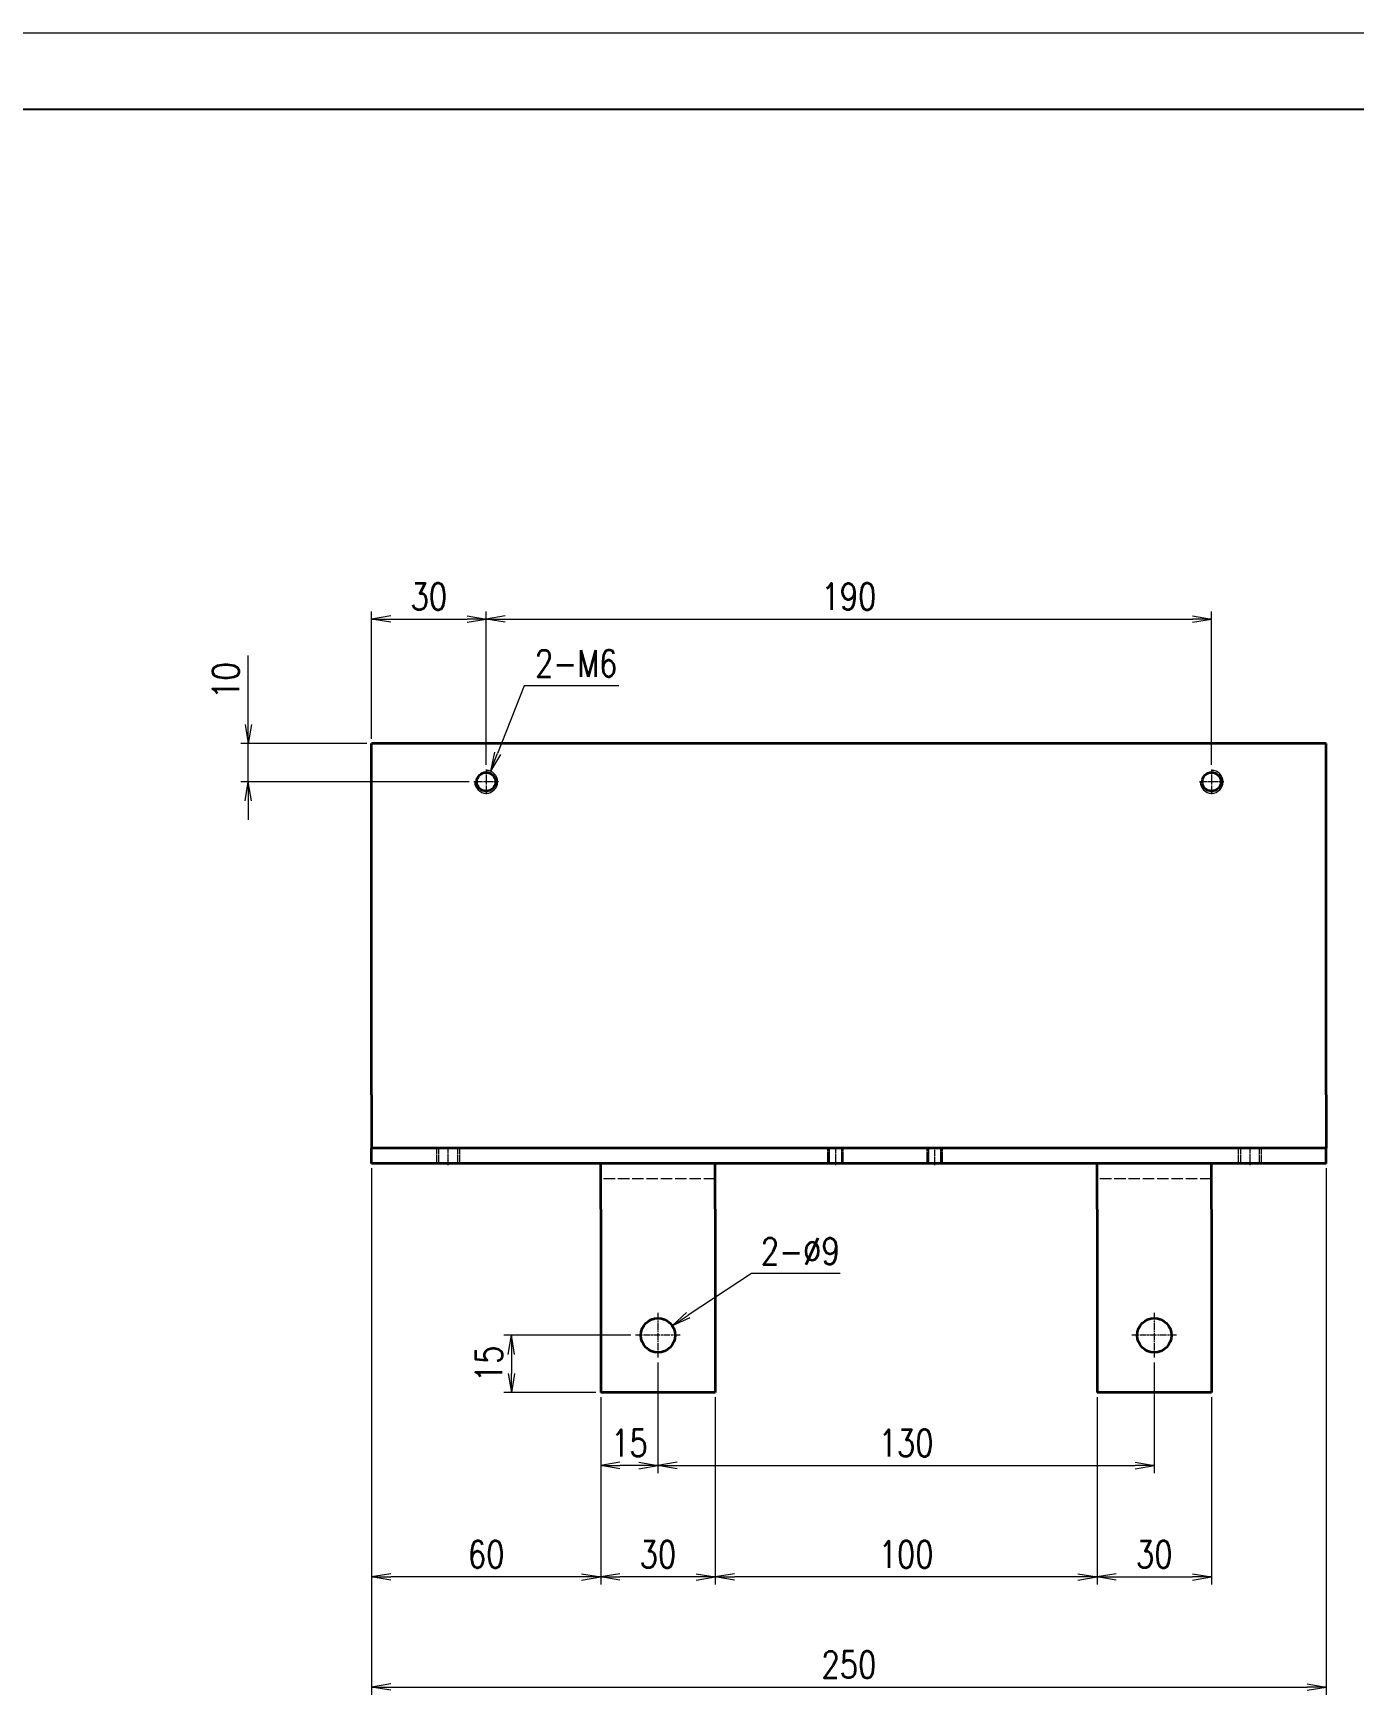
# Model space of a CAD drawing. Header units: inches. Extents: x 269 to 10986, y 1043 to 4337.
# Drawn here: x 5508.8 to 5854.7, y 3902.1 to 4337.4 of the extents above; entities that cross this region are included whole.
import ezdxf

# ---------------------------------------------------------------- set-up
doc = ezdxf.new("R2010")
doc.units = ezdxf.units.IN
doc.header["$MEASUREMENT"] = 0
doc.linetypes.add('AM_ISO02W050x2', pattern=[3.75, 3, -0.75])
doc.linetypes.add('AM_ISO08W050x2', pattern=[9, 6, -0.75, 1.5, -0.75])
doc.layers.add('DIM', color=3, linetype='Continuous')
doc.layers.add('图\\M+19E79\\M+195B6\\M+18E9A', color=7, linetype='Continuous')
for name, color, linetype, lineweight in [('中心线', 2, 'AM_ISO08W050x2', 18), ('图框', 7, 'Continuous', 18), ('粗实线', 7, 'Continuous', 35), ('细实线', 3, 'Continuous', 18), ('虚线', 1, 'AM_ISO02W050x2', 18)]:
    doc.layers.add(name, color=color, linetype=linetype, lineweight=lineweight)
doc.layers.add('打印-禁用', color=7, linetype='Continuous', lineweight=15, plot=False)
doc.styles.add('DIM', font='romans.shx', dxfattribs={"width": 0.8, "bigfont": 'bigfont.shx'})
doc.dimstyles.new('XR 1-2$0', dxfattribs={"dimscale": 2, "dimtxt": 3.5, "dimasz": 2.5, "dimexe": 1, "dimexo": 0.625, "dimgap": 1.2, "dimtad": 1, "dimdsep": 46, "dimtxsty": 'DIM', "dimblk": 'OPEN', "dimcen": 0, "dimclrd": 8, "dimclre": 8, "dimclrt": 2, "dimazin": 2, "dimtfac": 0.5, "dimtmove": 0, "dimatfit": 3, "dimldrblk": 'OPEN', "dimfxl": 0, "dimtolj": 2, "dimlwd": 13, "dimlwe": 13, "dimarcsym": 0})
doc.dimstyles.new('XR 1-2$3', dxfattribs={"dimscale": 2, "dimtxt": 3.5, "dimasz": 2.5, "dimexe": 1, "dimexo": 0.625, "dimgap": 1.2, "dimtad": 1, "dimtoh": 1, "dimdsep": 46, "dimtxsty": 'DIM', "dimblk": 'OPEN', "dimcen": 0, "dimclrd": 8, "dimclre": 8, "dimclrt": 2, "dimazin": 2, "dimtfac": 0.5, "dimtofl": 0, "dimtmove": 0, "dimatfit": 3, "dimldrblk": 'OPEN', "dimfxl": 0, "dimtolj": 2, "dimlwd": 18, "dimlwe": 18, "dimarcsym": 0})

# ---------------------------------------------------------------- blocks, each defined once
blk = doc.blocks.new('GZDEH零件A2图框V02版')
at = {"layer": '图\\M+19E79\\M+195B6\\M+18E9A', "linetype": 'Continuous'}
blk.add_line((584, 410), (20, 410), dxfattribs=at)
at = {"layer": '打印-禁用', "linetype": 'Continuous'}
blk.add_line((594, 420), (0, 420), dxfattribs=at)
blk = doc.blocks.new('DEH A2')
at = {"layer": '图框'}
blk.add_blockref('GZDEH零件A2图框V02版', (0, 0), dxfattribs=at)
blk = doc.blocks.new('_Open')
at = {"color": 0, "linetype": 'ByBlock', "lineweight": -2}
for p, q in [((-1, 0.167), (0, 0)), ((-1, -0.167), (0, 0)), ((0, 0), (-1, 0))]:
    blk.add_line(p, q, dxfattribs=at)
blk = doc.blocks.new('*D1214')
at = {"layer": 'Defpoints', "color": 0, "transparency": 16777216}
for p in [(5597.48, 4041.24), (5657.48, 3981.24), (5597.48, 3932.95)]:
    blk.add_point(p, dxfattribs=at)
at = {"layer": 'DIM', "color": 8, "lineweight": 13, "transparency": 16777216}
for p, q in [((5597.48, 4039.99), (5597.48, 3930.95)), ((5657.48, 3979.99), (5657.48, 3930.95)), ((5652.48, 3932.95), (5602.48, 3932.95))]:
    blk.add_line(p, q, dxfattribs=at)
at = {"layer": 'DIM', "color": 8, "lineweight": 13, "transparency": 16777216, "xscale": 5, "yscale": 5, "zscale": 5, "rotation": 180}
blk.add_blockref('_Open', (5597.48, 3932.95), dxfattribs=at)
at = {"layer": 'DIM', "color": 8, "lineweight": 13, "transparency": 16777216, "xscale": 5, "yscale": 5, "zscale": 5}
blk.add_blockref('_Open', (5657.48, 3932.95), dxfattribs=at)
at = {"layer": 'DIM', "color": 2, "transparency": 16777216, "insert": (5627.48, 3938.85), "char_height": 7, "attachment_point": 5, "style": 'DIM'}
blk.add_mtext('\\A2;60', dxfattribs=at)
blk = doc.blocks.new('*D1215')
at = {"layer": 'Defpoints', "color": 0, "transparency": 16777216}
for p in [(5657.48, 3981.24), (5687.48, 3981.24), (5657.48, 3932.95)]:
    blk.add_point(p, dxfattribs=at)
at = {"layer": 'DIM', "color": 8, "lineweight": 13, "transparency": 16777216}
for p, q in [((5657.48, 3979.99), (5657.48, 3930.95)), ((5687.48, 3979.99), (5687.48, 3930.95)), ((5682.48, 3932.95), (5662.48, 3932.95))]:
    blk.add_line(p, q, dxfattribs=at)
at = {"layer": 'DIM', "color": 8, "lineweight": 13, "transparency": 16777216, "xscale": 5, "yscale": 5, "zscale": 5, "rotation": 180}
blk.add_blockref('_Open', (5657.48, 3932.95), dxfattribs=at)
at = {"layer": 'DIM', "color": 8, "lineweight": 13, "transparency": 16777216, "xscale": 5, "yscale": 5, "zscale": 5}
blk.add_blockref('_Open', (5687.48, 3932.95), dxfattribs=at)
at = {"layer": 'DIM', "color": 2, "transparency": 16777216, "insert": (5672.48, 3938.85), "char_height": 7, "attachment_point": 5, "style": 'DIM'}
blk.add_mtext('\\A2;30', dxfattribs=at)
blk = doc.blocks.new('*D1216')
at = {"layer": 'Defpoints', "color": 0, "transparency": 16777216}
for p in [(5687.48, 3981.24), (5787.48, 3981.24), (5687.48, 3932.95)]:
    blk.add_point(p, dxfattribs=at)
at = {"layer": 'DIM', "color": 8, "lineweight": 13, "transparency": 16777216}
for p, q in [((5687.48, 3979.99), (5687.48, 3930.95)), ((5787.48, 3979.99), (5787.48, 3930.95)), ((5782.48, 3932.95), (5692.48, 3932.95))]:
    blk.add_line(p, q, dxfattribs=at)
at = {"layer": 'DIM', "color": 8, "lineweight": 13, "transparency": 16777216, "xscale": 5, "yscale": 5, "zscale": 5, "rotation": 180}
blk.add_blockref('_Open', (5687.48, 3932.95), dxfattribs=at)
at = {"layer": 'DIM', "color": 8, "lineweight": 13, "transparency": 16777216, "xscale": 5, "yscale": 5, "zscale": 5}
blk.add_blockref('_Open', (5787.48, 3932.95), dxfattribs=at)
at = {"layer": 'DIM', "color": 2, "transparency": 16777216, "insert": (5737.48, 3938.85), "char_height": 7, "attachment_point": 5, "style": 'DIM'}
blk.add_mtext('\\A2;100', dxfattribs=at)
blk = doc.blocks.new('*D1217')
at = {"layer": 'Defpoints', "color": 0, "transparency": 16777216}
for p in [(5787.48, 3981.24), (5817.48, 3981.24), (5817.48, 3932.95)]:
    blk.add_point(p, dxfattribs=at)
at = {"layer": 'DIM', "color": 8, "lineweight": 13, "transparency": 16777216}
for p, q in [((5787.48, 3979.99), (5787.48, 3930.95)), ((5817.48, 3979.99), (5817.48, 3930.95)), ((5792.48, 3932.95), (5812.48, 3932.95))]:
    blk.add_line(p, q, dxfattribs=at)
at = {"layer": 'DIM', "color": 8, "lineweight": 13, "transparency": 16777216, "xscale": 5, "yscale": 5, "zscale": 5, "rotation": 180}
blk.add_blockref('_Open', (5787.48, 3932.95), dxfattribs=at)
at = {"layer": 'DIM', "color": 8, "lineweight": 13, "transparency": 16777216, "xscale": 5, "yscale": 5, "zscale": 5}
blk.add_blockref('_Open', (5817.48, 3932.95), dxfattribs=at)
at = {"layer": 'DIM', "color": 2, "transparency": 16777216, "insert": (5802.48, 3938.85), "char_height": 7, "attachment_point": 5, "style": 'DIM'}
blk.add_mtext('\\A2;30', dxfattribs=at)
blk = doc.blocks.new('*D1218')
at = {"layer": 'Defpoints', "color": 0, "transparency": 16777216}
for p in [(5597.48, 4041.24), (5847.48, 4041.24), (5847.48, 3904.06)]:
    blk.add_point(p, dxfattribs=at)
at = {"layer": 'DIM', "color": 8, "lineweight": 13, "transparency": 16777216}
for p, q in [((5597.48, 4039.99), (5597.48, 3902.06)), ((5847.48, 4039.99), (5847.48, 3902.06)), ((5602.48, 3904.06), (5842.48, 3904.06))]:
    blk.add_line(p, q, dxfattribs=at)
at = {"layer": 'DIM', "color": 8, "lineweight": 13, "transparency": 16777216, "xscale": 5, "yscale": 5, "zscale": 5, "rotation": 180}
blk.add_blockref('_Open', (5597.48, 3904.06), dxfattribs=at)
at = {"layer": 'DIM', "color": 8, "lineweight": 13, "transparency": 16777216, "xscale": 5, "yscale": 5, "zscale": 5}
blk.add_blockref('_Open', (5847.48, 3904.06), dxfattribs=at)
at = {"layer": 'DIM', "color": 2, "transparency": 16777216, "insert": (5722.48, 3909.96), "char_height": 7, "attachment_point": 5, "style": 'DIM'}
blk.add_mtext('\\A2;250', dxfattribs=at)
blk = doc.blocks.new('*D1219')
at = {"layer": 'Defpoints', "color": 0, "transparency": 16777216}
for p in [(5672.48, 3990.39), (5657.48, 3981.24), (5657.48, 3962.12)]:
    blk.add_point(p, dxfattribs=at)
at = {"layer": 'DIM', "color": 8, "lineweight": 13, "transparency": 16777216}
for p, q in [((5672.48, 3989.14), (5672.48, 3960.12)), ((5657.48, 3979.99), (5657.48, 3960.12)), ((5667.48, 3962.12), (5662.48, 3962.12))]:
    blk.add_line(p, q, dxfattribs=at)
at = {"layer": 'DIM', "color": 8, "lineweight": 13, "transparency": 16777216, "xscale": 5, "yscale": 5, "zscale": 5, "rotation": 180}
blk.add_blockref('_Open', (5657.48, 3962.12), dxfattribs=at)
at = {"layer": 'DIM', "color": 8, "lineweight": 13, "transparency": 16777216, "xscale": 5, "yscale": 5, "zscale": 5}
blk.add_blockref('_Open', (5672.48, 3962.12), dxfattribs=at)
at = {"layer": 'DIM', "color": 2, "transparency": 16777216, "insert": (5664.98, 3968.02), "char_height": 7, "attachment_point": 5, "style": 'DIM'}
blk.add_mtext('\\A2;15', dxfattribs=at)
blk = doc.blocks.new('*D1220')
at = {"layer": 'Defpoints', "color": 0, "transparency": 16777216}
for p in [(5672.48, 3990.39), (5802.48, 3990.39), (5802.48, 3962.12)]:
    blk.add_point(p, dxfattribs=at)
at = {"layer": 'DIM', "color": 8, "lineweight": 13, "transparency": 16777216}
for p, q in [((5672.48, 3989.14), (5672.48, 3960.12)), ((5802.48, 3989.14), (5802.48, 3960.12)), ((5677.48, 3962.12), (5797.48, 3962.12))]:
    blk.add_line(p, q, dxfattribs=at)
at = {"layer": 'DIM', "color": 8, "lineweight": 13, "transparency": 16777216, "xscale": 5, "yscale": 5, "zscale": 5, "rotation": 180}
blk.add_blockref('_Open', (5672.48, 3962.12), dxfattribs=at)
at = {"layer": 'DIM', "color": 8, "lineweight": 13, "transparency": 16777216, "xscale": 5, "yscale": 5, "zscale": 5}
blk.add_blockref('_Open', (5802.48, 3962.12), dxfattribs=at)
at = {"layer": 'DIM', "color": 2, "transparency": 16777216, "insert": (5737.48, 3968.02), "char_height": 7, "attachment_point": 5, "style": 'DIM'}
blk.add_mtext('\\A2;130', dxfattribs=at)
blk = doc.blocks.new('*D1221')
at = {"layer": 'Defpoints', "color": 0, "transparency": 16777216}
for p in [(5666.63, 3996.24), (5634.1, 3981.24), (5657.48, 3981.24)]:
    blk.add_point(p, dxfattribs=at)
at = {"layer": 'DIM', "color": 8, "lineweight": 13, "transparency": 16777216}
for p, q in [((5665.38, 3996.24), (5632.1, 3996.24)), ((5634.1, 3991.24), (5634.1, 3986.24)), ((5656.23, 3981.24), (5632.1, 3981.24))]:
    blk.add_line(p, q, dxfattribs=at)
at = {"layer": 'DIM', "color": 8, "lineweight": 13, "transparency": 16777216, "xscale": 5, "yscale": 5, "zscale": 5}
for p, rotation in [((5634.1, 3996.24), 90), ((5634.1, 3981.24), 270)]:
    blk.add_blockref('_Open', p, dxfattribs=dict(at, rotation=rotation))
at = {"layer": 'DIM', "color": 2, "transparency": 16777216, "insert": (5628.2, 3988.74), "char_height": 7, "attachment_point": 5, "rotation": 90, "style": 'DIM'}
blk.add_mtext('\\A2;15', dxfattribs=at)
blk = doc.blocks.new('*D1222')
at = {"layer": 'Defpoints', "color": 0, "transparency": 16777216}
for p in [(5627.48, 4183.87), (5597.48, 4151.24), (5627.48, 4144.44)]:
    blk.add_point(p, dxfattribs=at)
at = {"layer": 'DIM', "color": 8, "lineweight": 13, "transparency": 16777216}
for p, q in [((5597.48, 4152.49), (5597.48, 4185.87)), ((5602.48, 4183.87), (5622.48, 4183.87)), ((5627.48, 4145.69), (5627.48, 4185.87))]:
    blk.add_line(p, q, dxfattribs=at)
at = {"layer": 'DIM', "color": 8, "lineweight": 13, "transparency": 16777216, "xscale": 5, "yscale": 5, "zscale": 5, "rotation": 180}
blk.add_blockref('_Open', (5597.48, 4183.87), dxfattribs=at)
at = {"layer": 'DIM', "color": 8, "lineweight": 13, "transparency": 16777216, "xscale": 5, "yscale": 5, "zscale": 5}
blk.add_blockref('_Open', (5627.48, 4183.87), dxfattribs=at)
at = {"layer": 'DIM', "color": 2, "transparency": 16777216, "insert": (5612.48, 4189.77), "char_height": 7, "attachment_point": 5, "style": 'DIM'}
blk.add_mtext('\\A2;30', dxfattribs=at)
blk = doc.blocks.new('*D1223')
at = {"layer": 'Defpoints', "color": 0, "transparency": 16777216}
for p in [(5817.48, 4183.87), (5627.48, 4145.69), (5817.48, 4144.44)]:
    blk.add_point(p, dxfattribs=at)
at = {"layer": 'DIM', "color": 8, "lineweight": 13, "transparency": 16777216}
for p, q in [((5627.48, 4146.94), (5627.48, 4185.87)), ((5632.48, 4183.87), (5812.48, 4183.87)), ((5817.48, 4145.69), (5817.48, 4185.87))]:
    blk.add_line(p, q, dxfattribs=at)
at = {"layer": 'DIM', "color": 8, "lineweight": 13, "transparency": 16777216, "xscale": 5, "yscale": 5, "zscale": 5, "rotation": 180}
blk.add_blockref('_Open', (5627.48, 4183.87), dxfattribs=at)
at = {"layer": 'DIM', "color": 8, "lineweight": 13, "transparency": 16777216, "xscale": 5, "yscale": 5, "zscale": 5}
blk.add_blockref('_Open', (5817.48, 4183.87), dxfattribs=at)
at = {"layer": 'DIM', "color": 2, "transparency": 16777216, "insert": (5722.48, 4189.77), "char_height": 7, "attachment_point": 5, "style": 'DIM'}
blk.add_mtext('\\A2;190', dxfattribs=at)
blk = doc.blocks.new('*D1224')
at = {"layer": 'Defpoints', "color": 0, "transparency": 16777216}
for p in [(5565.18, 4151.24), (5597.48, 4151.24), (5624.28, 4141.24)]:
    blk.add_point(p, dxfattribs=at)
at = {"layer": 'DIM', "color": 8, "lineweight": 13, "transparency": 16777216}
for p, q in [((5565.18, 4156.24), (5565.18, 4174.31)), ((5596.23, 4151.24), (5563.18, 4151.24)), ((5565.18, 4141.24), (5565.18, 4151.24)), ((5623.03, 4141.24), (5563.18, 4141.24)), ((5565.18, 4136.24), (5565.18, 4131.24))]:
    blk.add_line(p, q, dxfattribs=at)
at = {"layer": 'DIM', "color": 8, "lineweight": 13, "transparency": 16777216, "xscale": 5, "yscale": 5, "zscale": 5}
for p, rotation in [((5565.18, 4151.24), 270), ((5565.18, 4141.24), 90)]:
    blk.add_blockref('_Open', p, dxfattribs=dict(at, rotation=rotation))
at = {"layer": 'DIM', "color": 2, "transparency": 16777216, "insert": (5559.28, 4167.77), "char_height": 7, "attachment_point": 5, "rotation": 90, "style": 'DIM'}
blk.add_mtext('\\A2;10', dxfattribs=at)
blk = doc.blocks.new('*D1225')
at = {"layer": 'Defpoints', "color": 0, "transparency": 16777216}
for p in [(5628.59, 4144.03), (5626.37, 4138.45)]:
    blk.add_point(p, dxfattribs=at)
at = {"layer": 'DIM', "color": 8, "lineweight": 18, "transparency": 16777216}
for p, q in [((5637.45, 4166.36), (5630.43, 4148.68)), ((5662.25, 4166.36), (5637.45, 4166.36))]:
    blk.add_line(p, q, dxfattribs=at)
at = {"layer": 'DIM', "color": 8, "lineweight": 18, "transparency": 16777216, "xscale": 5, "yscale": 5, "zscale": 5, "rotation": 248.3402343169309}
blk.add_blockref('_Open', (5628.59, 4144.03), dxfattribs=at)
at = {"layer": 'DIM', "color": 2, "transparency": 16777216, "insert": (5651.05, 4172.26), "char_height": 7, "attachment_point": 5, "style": 'DIM'}
blk.add_mtext('\\A2;{\\Fromans,bigfont|c134;2-}M6', dxfattribs=at)
blk = doc.blocks.new('*D1226')
at = {"layer": 'Defpoints', "color": 0, "transparency": 16777216}
for p in [(5676.23, 3998.72), (5668.72, 3993.76)]:
    blk.add_point(p, dxfattribs=at)
at = {"layer": 'DIM', "color": 8, "lineweight": 18, "transparency": 16777216}
for p, q in [((5696.96, 4012.39), (5680.41, 4001.47)), ((5720.16, 4012.39), (5696.96, 4012.39))]:
    blk.add_line(p, q, dxfattribs=at)
at = {"layer": 'DIM', "color": 8, "lineweight": 18, "transparency": 16777216, "xscale": 5, "yscale": 5, "zscale": 5, "rotation": 213.4101176661584}
blk.add_blockref('_Open', (5676.23, 3998.72), dxfattribs=at)
at = {"layer": 'DIM', "color": 2, "transparency": 16777216, "insert": (5709.76, 4018.29), "char_height": 7, "attachment_point": 5, "style": 'DIM'}
blk.add_mtext('\\A2;2-%%c9', dxfattribs=at)

msp = doc.modelspace()

# ---------------------------------------------------------------- linework, layer by layer
at = {"layer": '中心线', "ltscale": 0.159803}
for p, q in [((5627.478, 4144.437), (5627.478, 4138.045)), ((5817.478, 4144.437), (5817.478, 4138.045))]:
    msp.add_line(p, q, dxfattribs=at)
at = {"layer": '中心线', "ltscale": 0.159802}
for p, q in [((5630.674, 4141.241), (5624.282, 4141.241)), ((5820.674, 4141.241), (5814.282, 4141.241))]:
    msp.add_line(p, q, dxfattribs=at)
at = {"layer": '中心线', "ltscale": 0.120015}
for p, q in [((5617.478, 4045.641), (5617.478, 4040.841)), ((5718.978, 4045.641), (5718.978, 4040.841)), ((5744.978, 4040.841), (5744.978, 4045.641)), ((5827.478, 4045.641), (5827.478, 4040.841))]:
    msp.add_line(p, q, dxfattribs=at)
at = {"layer": '中心线', "ltscale": 0.2925}
for p, q in [((5672.478, 4002.091), (5672.478, 3990.391)), ((5802.478, 4002.091), (5802.478, 3990.391)), ((5678.328, 3996.241), (5666.628, 3996.241)), ((5808.328, 3996.241), (5796.628, 3996.241))]:
    msp.add_line(p, q, dxfattribs=at)
at = {"layer": '粗实线'}
for p, q in [((5847.478, 4151.241), (5597.478, 4151.241)), ((5597.478, 4059.241), (5597.478, 4151.241)), ((5847.478, 4059.241), (5847.478, 4151.241)), ((5847.478, 4045.241), (5597.478, 4045.241)), ((5847.478, 4041.241), (5597.478, 4041.241)), ((5657.478, 4029.241), (5657.478, 3981.241)), ((5687.478, 4029.241), (5687.478, 3981.241)), ((5787.478, 4029.241), (5787.478, 3981.241)), ((5817.478, 4029.241), (5817.478, 3981.241)), ((5687.478, 3981.241), (5657.478, 3981.241)), ((5817.478, 3981.241), (5787.478, 3981.241))]:
    msp.add_line(p, q, dxfattribs=at)
at = {"layer": '粗实线', "ltscale": 0.35}
for p, q in [((5597.478, 4059.241), (5597.478, 4045.241)), ((5847.478, 4059.241), (5847.478, 4045.241))]:
    msp.add_line(p, q, dxfattribs=at)
at = {"layer": '粗实线', "ltscale": 0.1}
for p, q in [((5597.478, 4041.241), (5597.478, 4045.241)), ((5847.478, 4041.241), (5847.478, 4045.241))]:
    msp.add_line(p, q, dxfattribs=at)
at = {"layer": '粗实线', "ltscale": 0.3}
for p, q in [((5657.478, 4029.241), (5657.478, 4041.241)), ((5687.478, 4029.241), (5687.478, 4041.241)), ((5787.478, 4029.241), (5787.478, 4041.241)), ((5817.478, 4029.241), (5817.478, 4041.241))]:
    msp.add_line(p, q, dxfattribs=at)
at = {"layer": '粗实线'}
for centre, radius in [((5627.478, 4141.241), 2.458), ((5817.478, 4141.241), 2.458), ((5672.478, 3996.241), 4.5), ((5802.478, 3996.241), 4.5)]:
    msp.add_circle(centre, radius, dxfattribs=at)
at = {"layer": '细实线'}
for centre in [(5627.478, 4141.241), (5817.478, 4141.241)]:
    msp.add_arc(centre, 3, 180, 90, dxfattribs=at)
at = {"layer": '虚线', "ltscale": 0.1}
for p, q in [((5614.478, 4045.241), (5614.478, 4041.241)), ((5615.019, 4045.241), (5615.019, 4041.241)), ((5619.936, 4045.241), (5619.936, 4041.241)), ((5620.478, 4045.241), (5620.478, 4041.241)), ((5716.978, 4041.241), (5716.978, 4045.241)), ((5717.357, 4045.241), (5717.357, 4041.241)), ((5717.357, 4041.241), (5717.357, 4045.241)), ((5720.599, 4045.241), (5720.599, 4041.241)), ((5720.599, 4041.241), (5720.599, 4045.241)), ((5720.978, 4041.241), (5720.978, 4045.241)), ((5742.978, 4041.241), (5742.978, 4045.241)), ((5743.357, 4041.241), (5743.357, 4045.241)), ((5743.357, 4045.241), (5743.357, 4041.241)), ((5746.599, 4041.241), (5746.599, 4045.241)), ((5746.599, 4045.241), (5746.599, 4041.241)), ((5746.978, 4041.241), (5746.978, 4045.241)), ((5824.478, 4045.241), (5824.478, 4041.241)), ((5825.019, 4045.241), (5825.019, 4041.241)), ((5829.936, 4045.241), (5829.936, 4041.241)), ((5830.478, 4045.241), (5830.478, 4041.241))]:
    msp.add_line(p, q, dxfattribs=at)
at = {"layer": '虚线'}
for p, q in [((5657.478, 4041.241), (5687.478, 4041.241)), ((5787.478, 4041.241), (5817.478, 4041.241)), ((5687.478, 4037.241), (5657.478, 4037.241)), ((5817.478, 4037.241), (5787.478, 4037.241))]:
    msp.add_line(p, q, dxfattribs=at)

# ---------------------------------------------------------------- block references
at = {"layer": '图框', "xscale": 2, "yscale": 2, "zscale": 2}
msp.add_blockref('DEH A2', (4849.912, 3497.354), dxfattribs=at)

# ---------------------------------------------------------------- dimensions: what is measured, and where the dimension line sits
at = {"layer": 'DIM'}
for base, p1, p2, picture, middle in [((5627.478, 4183.871), (5597.478, 4151.241), (5627.478, 4144.437), '*D1222', (5612.478, 4189.771)), ((5817.478, 4183.871), (5627.478, 4145.687), (5817.478, 4144.437), '*D1223', (5722.478, 4189.771)), ((5597.478, 3932.953), (5657.478, 3981.241), (5597.478, 4041.241), '*D1214', (5627.478, 3938.853)), ((5847.478, 3904.06), (5597.478, 4041.241), (5847.478, 4041.241), '*D1218', (5722.478, 3909.96)), ((5657.478, 3962.121), (5672.478, 3990.391), (5657.478, 3981.241), '*D1219', (5664.978, 3968.021)), ((5802.478, 3962.121), (5672.478, 3990.391), (5802.478, 3990.391), '*D1220', (5737.478, 3968.021)), ((5657.478, 3932.953), (5687.478, 3981.241), (5657.478, 3981.241), '*D1215', (5672.478, 3938.853)), ((5687.478, 3932.953), (5787.478, 3981.241), (5687.478, 3981.241), '*D1216', (5737.478, 3938.853)), ((5817.478, 3932.953), (5787.478, 3981.241), (5817.478, 3981.241), '*D1217', (5802.478, 3938.853))]:
    dim = msp.add_linear_dim(base=base, p1=p1, p2=p2, dimstyle='XR 1-2$0', dxfattribs=at)
    dim.commit()
    dim.dimension.update_dxf_attribs({"geometry": picture, "text_midpoint": middle})
dim = msp.add_diameter_dim_2p(p1=(5626.371, 4138.453), p2=(5628.585, 4144.03), text='{\\Fromans,bigfont|c134;2-}<>', dimstyle='XR 1-2$3', override={"dimpost": 'M<>'}, dxfattribs=at)
dim.commit()
dim.dimension.update_dxf_attribs({"geometry": '*D1225', "text_midpoint": (5651.052, 4166.356), "dimtype": 163})
for base, p1, p2, picture, middle in [((5565.175, 4151.241), (5624.282, 4141.241), (5597.478, 4151.241), '*D1224', (5559.275, 4167.775)), ((5634.096, 3981.241), (5666.628, 3996.241), (5657.478, 3981.241), '*D1221', (5628.196, 3988.741))]:
    dim = msp.add_linear_dim(base=base, p1=p1, p2=p2, angle=90, dimstyle='XR 1-2$0', dxfattribs=at)
    dim.commit()
    dim.dimension.update_dxf_attribs({"geometry": picture, "text_midpoint": middle})
dim = msp.add_diameter_dim_2p(p1=(5668.722, 3993.764), p2=(5676.234, 3998.719), dimstyle='XR 1-2$3', override={"dimpost": '2-%%c<>'}, dxfattribs=at)
dim.commit()
dim.dimension.update_dxf_attribs({"geometry": '*D1226', "text_midpoint": (5709.764, 4012.393), "dimtype": 163})

doc.saveas('drawing.dxf')
